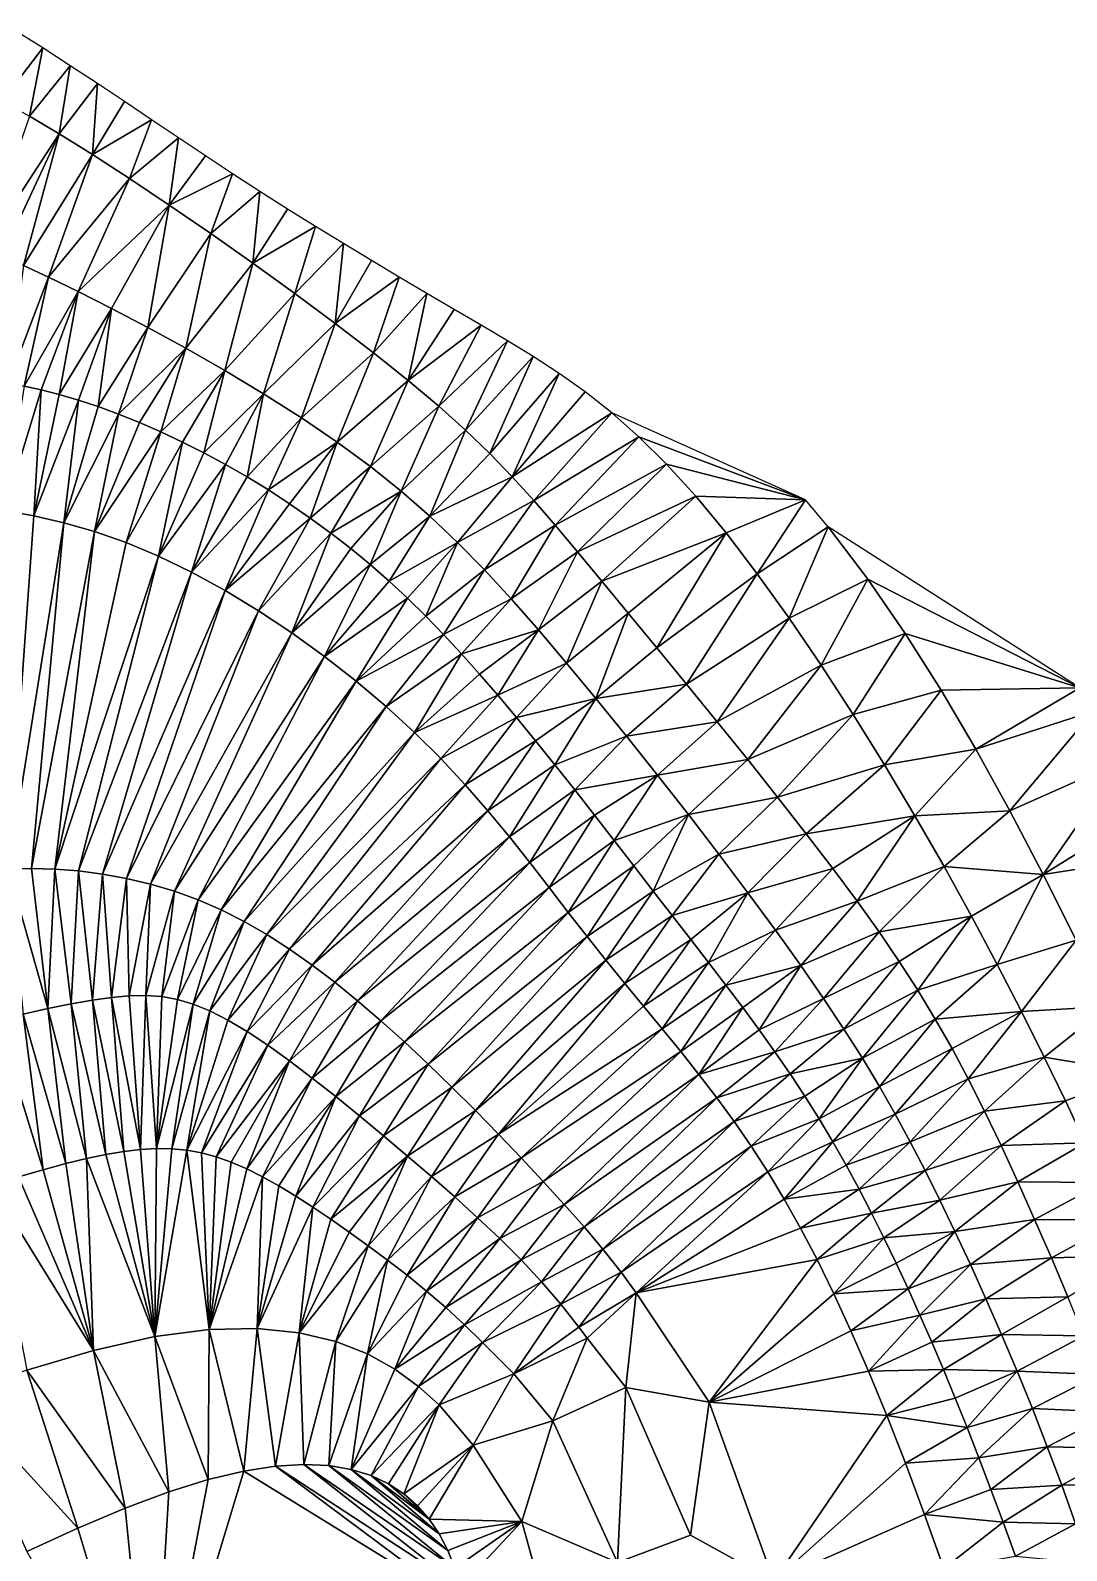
# Model space of a CAD drawing. Header units: metres. Extents: x 0 to 433, y 0 to 317.
# Drawn here: x 404.24 to 423.34, y 218.67 to 246.71 of the extents above; entities that cross this region are included whole.
import ezdxf

# ---------------------------------------------------------------- set-up
doc = ezdxf.new("R2010")
doc.units = ezdxf.units.M
doc.layers.add('TERRAIN_TIN', color=8, linetype='Continuous')

msp = doc.modelspace()

# ---------------------------------------------------------------- linework, layer by layer
at = {"layer": 'TERRAIN_TIN'}
for points in [[(403.719, 245.407, 41), (404.464, 246.392, 40), (403.948, 246.715, 40)], [(404.218, 245.134, 41), (404.464, 246.392, 40), (403.719, 245.407, 41)], [(404.464, 246.392, 40), (404.218, 245.134, 41), (404.973, 246.064, 40)], [(404.973, 246.064, 40), (404.218, 245.134, 41), (404.77, 244.808, 41)], [(405.475, 245.734, 40), (404.973, 246.064, 40), (404.77, 244.808, 41)], [(405.384, 244.425, 41), (405.475, 245.734, 40), (404.77, 244.808, 41)], [(405.384, 244.425, 41), (405.974, 245.402, 40), (405.475, 245.734, 40)], [(405.974, 245.402, 40), (405.384, 244.425, 41), (406.471, 245.068, 40)], [(404.218, 245.134, 41), (403.368, 242.66, 42), (404.77, 244.808, 41)], [(405.384, 244.425, 41), (406.065, 243.984, 41), (406.471, 245.068, 40)], [(406.065, 243.984, 41), (406.967, 244.735, 40), (406.471, 245.068, 40)], [(403.368, 242.66, 42), (403.711, 242.54, 42), (404.77, 244.808, 41)], [(403.711, 242.54, 42), (404.107, 242.376, 42), (404.77, 244.808, 41)], [(404.107, 242.376, 42), (405.384, 244.425, 41), (404.77, 244.808, 41)], [(406.967, 244.735, 40), (406.065, 243.984, 41), (406.797, 243.494, 41)], [(407.464, 244.403, 40), (406.967, 244.735, 40), (406.797, 243.494, 41)], [(404.107, 242.376, 42), (404.572, 242.163, 42), (405.384, 244.425, 41)], [(405.384, 244.425, 41), (404.572, 242.163, 42), (406.065, 243.984, 41)], [(407.964, 244.072, 40), (407.464, 244.403, 40), (406.797, 243.494, 41)], [(404.572, 242.163, 42), (405.118, 241.899, 42), (406.065, 243.984, 41)], [(406.065, 243.984, 41), (405.118, 241.899, 42), (406.797, 243.494, 41)], [(407.562, 242.969, 41), (407.964, 244.072, 40), (406.797, 243.494, 41)], [(407.964, 244.072, 40), (407.562, 242.969, 41), (408.469, 243.744, 40)], [(407.562, 242.969, 41), (408.34, 242.422, 41), (408.469, 243.744, 40)], [(408.34, 242.422, 41), (408.979, 243.42, 40), (408.469, 243.744, 40)], [(405.118, 241.899, 42), (405.734, 241.587, 42), (406.797, 243.494, 41)], [(405.734, 241.587, 42), (406.402, 241.236, 42), (406.797, 243.494, 41)], [(406.402, 241.236, 42), (407.562, 242.969, 41), (406.797, 243.494, 41)], [(409.493, 243.099, 40), (408.979, 243.42, 40), (408.34, 242.422, 41)], [(406.402, 241.236, 42), (407.103, 240.851, 42), (407.562, 242.969, 41)], [(407.562, 242.969, 41), (407.103, 240.851, 42), (408.34, 242.422, 41)], [(409.113, 241.864, 41), (409.493, 243.099, 40), (408.34, 242.422, 41)], [(409.113, 241.864, 41), (410.01, 242.783, 40), (409.493, 243.099, 40)], [(409.113, 241.864, 41), (409.86, 241.309, 41), (410.01, 242.783, 40)], [(410.01, 242.783, 40), (409.86, 241.309, 41), (410.526, 242.471, 40)], [(404.107, 242.376, 42), (403.824, 240.201, 43), (404.572, 242.163, 42)], [(407.103, 240.851, 42), (407.821, 240.44, 42), (408.34, 242.422, 41)], [(407.821, 240.44, 42), (409.113, 241.864, 41), (408.34, 242.422, 41)], [(409.86, 241.309, 41), (411.04, 242.164, 40), (410.526, 242.471, 40)], [(404.572, 242.163, 42), (403.824, 240.201, 43), (404.123, 240.151, 43)], [(405.118, 241.899, 42), (404.572, 242.163, 42), (404.123, 240.151, 43)], [(410.564, 240.77, 41), (411.04, 242.164, 40), (409.86, 241.309, 41)], [(411.549, 241.862, 40), (411.04, 242.164, 40), (410.564, 240.77, 41)], [(404.437, 240.084, 43), (405.118, 241.899, 42), (404.123, 240.151, 43)], [(404.437, 240.084, 43), (404.77, 239.999, 43), (405.118, 241.899, 42)], [(405.118, 241.899, 42), (404.77, 239.999, 43), (405.734, 241.587, 42)], [(409.113, 241.864, 41), (407.821, 240.44, 42), (408.538, 240.01, 42)], [(409.113, 241.864, 41), (408.538, 240.01, 42), (409.86, 241.309, 41)], [(411.204, 240.258, 41), (411.549, 241.862, 40), (410.564, 240.77, 41)], [(411.204, 240.258, 41), (412.053, 241.566, 40), (411.549, 241.862, 40)], [(404.77, 239.999, 43), (405.121, 239.895, 43), (405.734, 241.587, 42)], [(405.121, 239.895, 43), (405.485, 239.774, 43), (405.734, 241.587, 42)], [(405.485, 239.774, 43), (406.402, 241.236, 42), (405.734, 241.587, 42)], [(412.053, 241.566, 40), (411.204, 240.258, 41), (412.547, 241.276, 40)], [(405.485, 239.774, 43), (405.862, 239.635, 43), (406.402, 241.236, 42)], [(406.402, 241.236, 42), (405.862, 239.635, 43), (407.103, 240.851, 42)], [(409.86, 241.309, 41), (408.538, 240.01, 42), (409.235, 239.567, 42)], [(410.564, 240.77, 41), (409.86, 241.309, 41), (409.235, 239.567, 42)], [(411.204, 240.258, 41), (411.767, 239.784, 41), (412.547, 241.276, 40)], [(411.767, 239.784, 41), (413.032, 240.99, 40), (412.547, 241.276, 40)], [(411.767, 239.784, 41), (412.263, 239.338, 41), (413.032, 240.99, 40)], [(413.032, 240.99, 40), (412.263, 239.338, 41), (413.511, 240.697, 40)], [(405.862, 239.635, 43), (406.248, 239.48, 43), (407.103, 240.851, 42)], [(406.248, 239.48, 43), (406.641, 239.309, 43), (407.103, 240.851, 42)], [(406.641, 239.309, 43), (407.821, 240.44, 42), (407.103, 240.851, 42)], [(409.896, 239.119, 42), (410.564, 240.77, 41), (409.235, 239.567, 42)], [(409.896, 239.119, 42), (411.204, 240.258, 41), (410.564, 240.77, 41)], [(412.263, 239.338, 41), (412.71, 238.907, 41), (413.511, 240.697, 40)], [(413.511, 240.697, 40), (412.71, 238.907, 41), (413.989, 240.386, 40)], [(407.039, 239.122, 43), (407.821, 240.44, 42), (406.641, 239.309, 43)], [(407.821, 240.44, 42), (407.039, 239.122, 43), (407.438, 238.921, 43)], [(407.821, 240.44, 42), (407.438, 238.921, 43), (408.538, 240.01, 42)], [(412.71, 238.907, 41), (413.123, 238.481, 41), (413.989, 240.386, 40)], [(413.123, 238.481, 41), (414.469, 240.045, 40), (413.989, 240.386, 40)], [(403.762, 237.861, 44), (404.437, 240.084, 43), (404.123, 240.151, 43)], [(404.301, 237.762, 44), (404.437, 240.084, 43), (403.762, 237.861, 44)], [(404.437, 240.084, 43), (404.301, 237.762, 44), (404.77, 239.999, 43)], [(410.506, 238.67, 42), (411.204, 240.258, 41), (409.896, 239.119, 42)], [(411.204, 240.258, 41), (410.506, 238.67, 42), (411.767, 239.784, 41)], [(414.469, 240.045, 40), (413.123, 238.481, 41), (414.956, 239.66, 40)], [(404.77, 239.999, 43), (404.301, 237.762, 44), (405.121, 239.895, 43)], [(404.301, 237.762, 44), (404.853, 237.633, 44), (405.121, 239.895, 43)], [(404.853, 237.633, 44), (405.485, 239.774, 43), (405.121, 239.895, 43)], [(405.485, 239.774, 43), (404.853, 237.633, 44), (405.862, 239.635, 43)], [(407.438, 238.921, 43), (407.837, 238.706, 43), (408.538, 240.01, 42)], [(407.837, 238.706, 43), (408.233, 238.478, 43), (408.538, 240.01, 42)], [(408.538, 240.01, 42), (408.233, 238.478, 43), (409.235, 239.567, 42)], [(410.506, 238.67, 42), (411.073, 238.216, 42), (411.767, 239.784, 41)], [(411.767, 239.784, 41), (411.073, 238.216, 42), (412.263, 239.338, 41)], [(405.862, 239.635, 43), (404.853, 237.633, 44), (405.42, 237.47, 44)], [(406.248, 239.48, 43), (405.862, 239.635, 43), (405.42, 237.47, 44)], [(408.233, 238.478, 43), (408.627, 238.237, 43), (409.235, 239.567, 42)], [(408.627, 238.237, 43), (409.896, 239.119, 42), (409.235, 239.567, 42)], [(413.123, 238.481, 41), (413.52, 238.045, 41), (414.956, 239.66, 40)], [(413.52, 238.045, 41), (415.455, 239.22, 40), (414.956, 239.66, 40)], [(414.956, 239.66, 40), (415.455, 239.22, 40), (418.533, 238.058, 39)], [(406.641, 239.309, 43), (406.248, 239.48, 43), (405.42, 237.47, 44)], [(406.641, 239.309, 43), (405.42, 237.47, 44), (406.001, 237.267, 44)], [(407.039, 239.122, 43), (406.641, 239.309, 43), (406.001, 237.267, 44)], [(411.073, 238.216, 42), (411.605, 237.751, 42), (412.263, 239.338, 41)], [(411.605, 237.751, 42), (412.71, 238.907, 41), (412.263, 239.338, 41)], [(415.455, 239.22, 40), (413.52, 238.045, 41), (413.916, 237.587, 41)], [(415.97, 238.712, 40), (415.455, 239.22, 40), (413.916, 237.587, 41)], [(415.455, 239.22, 40), (415.97, 238.712, 40), (418.533, 238.058, 39)], [(406.597, 237.019, 44), (407.039, 239.122, 43), (406.001, 237.267, 44)], [(407.039, 239.122, 43), (406.597, 237.019, 44), (407.438, 238.921, 43)], [(409.896, 239.119, 42), (408.627, 238.237, 43), (409.016, 237.983, 43)], [(409.399, 237.718, 43), (409.896, 239.119, 42), (409.016, 237.983, 43)], [(410.506, 238.67, 42), (409.896, 239.119, 42), (409.399, 237.718, 43)], [(406.597, 237.019, 44), (407.837, 238.706, 43), (407.438, 238.921, 43)], [(407.837, 238.706, 43), (406.597, 237.019, 44), (407.207, 236.724, 44)], [(408.233, 238.478, 43), (407.837, 238.706, 43), (407.207, 236.724, 44)], [(410.506, 238.67, 42), (409.399, 237.718, 43), (409.776, 237.442, 43)], [(411.073, 238.216, 42), (410.506, 238.67, 42), (409.776, 237.442, 43)], [(411.605, 237.751, 42), (413.123, 238.481, 41), (412.71, 238.907, 41)], [(414.328, 237.096, 41), (415.97, 238.712, 40), (413.916, 237.587, 41)], [(415.97, 238.712, 40), (414.328, 237.096, 41), (416.506, 238.124, 40)], [(415.97, 238.712, 40), (416.506, 238.124, 40), (418.533, 238.058, 39)], [(408.627, 238.237, 43), (408.233, 238.478, 43), (407.207, 236.724, 44)], [(413.123, 238.481, 41), (411.605, 237.751, 42), (412.114, 237.269, 42)], [(413.52, 238.045, 41), (413.123, 238.481, 41), (412.114, 237.269, 42)], [(407.826, 236.385, 44), (408.627, 238.237, 43), (407.207, 236.724, 44)], [(408.627, 238.237, 43), (407.826, 236.385, 44), (409.016, 237.983, 43)], [(411.073, 238.216, 42), (409.776, 237.442, 43), (410.144, 237.156, 43)], [(410.502, 236.86, 43), (411.073, 238.216, 42), (410.144, 237.156, 43)], [(410.502, 236.86, 43), (411.605, 237.751, 42), (411.073, 238.216, 42)], [(416.506, 238.124, 40), (414.328, 237.096, 41), (414.773, 236.558, 41)], [(417.065, 237.447, 40), (416.506, 238.124, 40), (414.773, 236.558, 41)], [(416.506, 238.124, 40), (417.065, 237.447, 40), (418.533, 238.058, 39)], [(404.301, 237.762, 44), (403.762, 237.861, 44), (403.833, 231.245, 46)], [(407.826, 236.385, 44), (409.399, 237.718, 43), (409.016, 237.983, 43)], [(412.61, 236.764, 42), (413.52, 238.045, 41), (412.114, 237.269, 42)], [(413.52, 238.045, 41), (412.61, 236.764, 42), (413.916, 237.587, 41)], [(417.065, 237.447, 40), (417.641, 236.692, 40), (418.533, 238.058, 39)], [(418.533, 238.058, 39), (417.641, 236.692, 40), (418.95, 237.558, 39)], [(404.853, 237.633, 44), (404.301, 237.762, 44), (403.833, 231.245, 46)], [(404.256, 231.254, 46), (404.853, 237.633, 44), (403.833, 231.245, 46)], [(404.853, 237.633, 44), (404.256, 231.254, 46), (405.42, 237.47, 44)], [(409.399, 237.718, 43), (407.826, 236.385, 44), (408.445, 236.008, 44)], [(409.776, 237.442, 43), (409.399, 237.718, 43), (408.445, 236.008, 44)], [(410.851, 236.555, 43), (411.605, 237.751, 42), (410.502, 236.86, 43)], [(411.605, 237.751, 42), (410.851, 236.555, 43), (412.114, 237.269, 42)], [(412.61, 236.764, 42), (413.103, 236.229, 42), (413.916, 237.587, 41)], [(413.103, 236.229, 42), (414.328, 237.096, 41), (413.916, 237.587, 41)], [(417.641, 236.692, 40), (418.229, 235.873, 40), (418.95, 237.558, 39)], [(418.95, 237.558, 39), (418.229, 235.873, 40), (419.677, 236.595, 39)], [(423.59, 234.589, 38), (418.95, 237.558, 39), (419.677, 236.595, 39)], [(404.256, 231.254, 46), (404.687, 231.243, 46), (405.42, 237.47, 44)], [(405.42, 237.47, 44), (404.687, 231.243, 46), (406.001, 237.267, 44)], [(404.687, 231.243, 46), (406.597, 237.019, 44), (406.001, 237.267, 44)], [(409.06, 235.599, 44), (409.776, 237.442, 43), (408.445, 236.008, 44)], [(409.776, 237.442, 43), (409.06, 235.599, 44), (410.144, 237.156, 43)], [(410.851, 236.555, 43), (411.191, 236.239, 43), (412.114, 237.269, 42)], [(411.191, 236.239, 43), (411.526, 235.911, 43), (412.114, 237.269, 42)], [(411.526, 235.911, 43), (412.61, 236.764, 42), (412.114, 237.269, 42)], [(415.262, 235.965, 41), (417.065, 237.447, 40), (414.773, 236.558, 41)], [(417.065, 237.447, 40), (415.262, 235.965, 41), (415.788, 235.326, 41)], [(417.641, 236.692, 40), (417.065, 237.447, 40), (415.788, 235.326, 41)], [(406.597, 237.019, 44), (404.687, 231.243, 46), (405.125, 231.209, 46)], [(406.597, 237.019, 44), (405.125, 231.209, 46), (407.207, 236.724, 44)], [(409.06, 235.599, 44), (410.502, 236.86, 43), (410.144, 237.156, 43)], [(414.328, 237.096, 41), (413.103, 236.229, 42), (413.604, 235.658, 42)], [(414.328, 237.096, 41), (413.604, 235.658, 42), (414.773, 236.558, 41)], [(405.125, 231.209, 46), (405.566, 231.153, 46), (407.207, 236.724, 44)], [(405.566, 231.153, 46), (407.826, 236.385, 44), (407.207, 236.724, 44)], [(410.502, 236.86, 43), (409.06, 235.599, 44), (409.661, 235.164, 44)], [(410.851, 236.555, 43), (410.502, 236.86, 43), (409.661, 235.164, 44)], [(412.61, 236.764, 42), (411.526, 235.911, 43), (411.857, 235.57, 43)], [(413.103, 236.229, 42), (412.61, 236.764, 42), (411.857, 235.57, 43)], [(416.338, 234.654, 41), (417.641, 236.692, 40), (415.788, 235.326, 41)], [(417.641, 236.692, 40), (416.338, 234.654, 41), (418.229, 235.873, 40)], [(411.191, 236.239, 43), (410.851, 236.555, 43), (409.661, 235.164, 44)], [(413.604, 235.658, 42), (414.123, 235.045, 42), (414.773, 236.558, 41)], [(414.123, 235.045, 42), (415.262, 235.965, 41), (414.773, 236.558, 41)], [(418.229, 235.873, 40), (418.821, 235.003, 40), (419.677, 236.595, 39)], [(418.821, 235.003, 40), (420.369, 235.591, 39), (419.677, 236.595, 39)], [(420.369, 235.591, 39), (423.59, 234.589, 38), (419.677, 236.595, 39)], [(405.566, 231.153, 46), (406.01, 231.072, 46), (407.826, 236.385, 44)], [(407.826, 236.385, 44), (406.01, 231.072, 46), (408.445, 236.008, 44)], [(410.243, 234.71, 44), (411.191, 236.239, 43), (409.661, 235.164, 44)], [(410.243, 234.71, 44), (411.526, 235.911, 43), (411.191, 236.239, 43)], [(412.187, 235.214, 43), (413.103, 236.229, 42), (411.857, 235.57, 43)], [(413.103, 236.229, 42), (412.187, 235.214, 43), (413.604, 235.658, 42)], [(406.01, 231.072, 46), (406.453, 230.967, 46), (408.445, 236.008, 44)], [(406.453, 230.967, 46), (409.06, 235.599, 44), (408.445, 236.008, 44)], [(411.526, 235.911, 43), (410.243, 234.71, 44), (411.857, 235.57, 43)], [(414.666, 234.388, 42), (415.262, 235.965, 41), (414.123, 235.045, 42)], [(415.262, 235.965, 41), (414.666, 234.388, 42), (415.788, 235.326, 41)], [(416.338, 234.654, 41), (416.901, 233.963, 41), (418.229, 235.873, 40)], [(416.901, 233.963, 41), (418.821, 235.003, 40), (418.229, 235.873, 40)], [(406.453, 230.967, 46), (406.893, 230.836, 46), (409.06, 235.599, 44)], [(409.06, 235.599, 44), (406.893, 230.836, 46), (409.661, 235.164, 44)], [(410.243, 234.71, 44), (410.799, 234.24, 44), (411.857, 235.57, 43)], [(410.799, 234.24, 44), (412.187, 235.214, 43), (411.857, 235.57, 43)], [(412.187, 235.214, 43), (412.52, 234.841, 43), (413.604, 235.658, 42)], [(412.52, 234.841, 43), (412.856, 234.45, 43), (413.604, 235.658, 42)], [(412.856, 234.45, 43), (414.123, 235.045, 42), (413.604, 235.658, 42)], [(420.369, 235.591, 39), (418.821, 235.003, 40), (419.409, 234.096, 40)], [(420.369, 235.591, 39), (419.409, 234.096, 40), (421.032, 234.545, 39)], [(420.369, 235.591, 39), (421.032, 234.545, 39), (423.59, 234.589, 38)], [(414.666, 234.388, 42), (416.338, 234.654, 41), (415.788, 235.326, 41)], [(406.893, 230.836, 46), (407.328, 230.677, 46), (409.661, 235.164, 44)], [(407.328, 230.677, 46), (410.243, 234.71, 44), (409.661, 235.164, 44)], [(411.321, 233.763, 44), (412.187, 235.214, 43), (410.799, 234.24, 44)], [(412.187, 235.214, 43), (411.321, 233.763, 44), (412.52, 234.841, 43)], [(412.856, 234.45, 43), (413.2, 234.04, 43), (414.123, 235.045, 42)], [(413.2, 234.04, 43), (414.666, 234.388, 42), (414.123, 235.045, 42)], [(418.821, 235.003, 40), (416.901, 233.963, 41), (417.465, 233.264, 41)], [(419.409, 234.096, 40), (418.821, 235.003, 40), (417.465, 233.264, 41)], [(412.52, 234.841, 43), (411.321, 233.763, 44), (412.856, 234.45, 43)], [(410.243, 234.71, 44), (407.328, 230.677, 46), (407.756, 230.49, 46)], [(410.799, 234.24, 44), (410.243, 234.71, 44), (407.756, 230.49, 46)], [(412.856, 234.45, 43), (411.321, 233.763, 44), (411.806, 233.281, 44)], [(413.2, 234.04, 43), (412.856, 234.45, 43), (411.806, 233.281, 44)], [(414.666, 234.388, 42), (415.229, 233.694, 42), (416.338, 234.654, 41)], [(416.338, 234.654, 41), (415.229, 233.694, 42), (416.901, 233.963, 41)], [(421.032, 234.545, 39), (419.409, 234.096, 40), (419.988, 233.166, 40)], [(421.032, 234.545, 39), (419.988, 233.166, 40), (421.673, 233.455, 39)], [(421.032, 234.545, 39), (421.673, 233.455, 39), (423.59, 234.589, 38)], [(421.673, 233.455, 39), (423.844, 234.155, 38), (423.59, 234.589, 38)], [(408.178, 230.276, 46), (410.799, 234.24, 44), (407.756, 230.49, 46)], [(408.178, 230.276, 46), (411.321, 233.763, 44), (410.799, 234.24, 44)], [(413.2, 234.04, 43), (413.552, 233.61, 43), (414.666, 234.388, 42)], [(413.552, 233.61, 43), (413.91, 233.164, 43), (414.666, 234.388, 42)], [(414.666, 234.388, 42), (413.91, 233.164, 43), (415.229, 233.694, 42)], [(422.299, 232.32, 39), (423.844, 234.155, 38), (421.673, 233.455, 39)], [(423.844, 234.155, 38), (422.299, 232.32, 39), (424.368, 233.243, 38)], [(412.255, 232.8, 44), (413.2, 234.04, 43), (411.806, 233.281, 44)], [(413.552, 233.61, 43), (413.2, 234.04, 43), (412.255, 232.8, 44)], [(416.901, 233.963, 41), (415.229, 233.694, 42), (415.8, 232.977, 42)], [(417.465, 233.264, 41), (416.901, 233.963, 41), (415.8, 232.977, 42)], [(418.016, 232.571, 41), (419.409, 234.096, 40), (417.465, 233.264, 41)], [(419.409, 234.096, 40), (418.016, 232.571, 41), (419.988, 233.166, 40)], [(408.178, 230.276, 46), (408.597, 230.035, 46), (411.321, 233.763, 44)], [(411.321, 233.763, 44), (408.597, 230.035, 46), (411.806, 233.281, 44)], [(413.552, 233.61, 43), (412.255, 232.8, 44), (412.674, 232.319, 44)], [(413.91, 233.164, 43), (413.552, 233.61, 43), (412.674, 232.319, 44)], [(413.91, 233.164, 43), (414.274, 232.706, 43), (415.229, 233.694, 42)], [(415.229, 233.694, 42), (414.274, 232.706, 43), (415.8, 232.977, 42)], [(419.988, 233.166, 40), (420.548, 232.228, 40), (421.673, 233.455, 39)], [(420.548, 232.228, 40), (422.299, 232.32, 39), (421.673, 233.455, 39)], [(408.597, 230.035, 46), (409.014, 229.768, 46), (411.806, 233.281, 44)], [(409.014, 229.768, 46), (412.255, 232.8, 44), (411.806, 233.281, 44)], [(413.069, 231.841, 44), (413.91, 233.164, 43), (412.674, 232.319, 44)], [(414.274, 232.706, 43), (413.91, 233.164, 43), (413.069, 231.841, 44)], [(416.37, 232.248, 42), (417.465, 233.264, 41), (415.8, 232.977, 42)], [(418.016, 232.571, 41), (417.465, 233.264, 41), (416.37, 232.248, 42)], [(419.988, 233.166, 40), (418.016, 232.571, 41), (418.544, 231.897, 41)], [(420.548, 232.228, 40), (419.988, 233.166, 40), (418.544, 231.897, 41)], [(424.368, 233.243, 38), (422.299, 232.32, 39), (422.916, 231.141, 39)], [(424.864, 232.358, 38), (424.368, 233.243, 38), (422.916, 231.141, 39)], [(409.014, 229.768, 46), (409.431, 229.474, 46), (412.255, 232.8, 44)], [(412.255, 232.8, 44), (409.431, 229.474, 46), (412.674, 232.319, 44)], [(415.8, 232.977, 42), (414.274, 232.706, 43), (414.639, 232.239, 43)], [(415.8, 232.977, 42), (414.639, 232.239, 43), (415.004, 231.77, 43)], [(416.37, 232.248, 42), (415.8, 232.977, 42), (415.004, 231.77, 43)], [(414.274, 232.706, 43), (413.069, 231.841, 44), (413.444, 231.368, 44)], [(414.274, 232.706, 43), (413.444, 231.368, 44), (414.639, 232.239, 43)], [(416.929, 231.521, 42), (418.016, 232.571, 41), (416.37, 232.248, 42)], [(418.016, 232.571, 41), (416.929, 231.521, 42), (418.544, 231.897, 41)], [(409.431, 229.474, 46), (409.849, 229.156, 46), (412.674, 232.319, 44)], [(409.849, 229.156, 46), (413.069, 231.841, 44), (412.674, 232.319, 44)], [(413.444, 231.368, 44), (413.804, 230.902, 44), (414.639, 232.239, 43)], [(414.639, 232.239, 43), (413.804, 230.902, 44), (415.004, 231.77, 43)], [(415.366, 231.302, 43), (416.37, 232.248, 42), (415.004, 231.77, 43)], [(415.366, 231.302, 43), (415.723, 230.839, 43), (416.37, 232.248, 42)], [(415.723, 230.839, 43), (416.929, 231.521, 42), (416.37, 232.248, 42)], [(419.036, 231.254, 41), (420.548, 232.228, 40), (418.544, 231.897, 41)], [(419.483, 230.653, 41), (420.548, 232.228, 40), (419.036, 231.254, 41)], [(419.483, 230.653, 41), (421.085, 231.294, 40), (420.548, 232.228, 40)], [(420.548, 232.228, 40), (421.085, 231.294, 40), (422.299, 232.32, 39)], [(422.299, 232.32, 39), (421.085, 231.294, 40), (422.916, 231.141, 39)], [(425.321, 231.522, 38), (424.864, 232.358, 38), (422.916, 231.141, 39)], [(409.849, 229.156, 46), (410.271, 228.813, 46), (413.069, 231.841, 44)], [(413.069, 231.841, 44), (410.271, 228.813, 46), (413.444, 231.368, 44)], [(413.804, 230.902, 44), (414.156, 230.445, 44), (415.004, 231.77, 43)], [(414.156, 230.445, 44), (415.366, 231.302, 43), (415.004, 231.77, 43)], [(418.544, 231.897, 41), (416.929, 231.521, 42), (417.467, 230.806, 42)], [(419.036, 231.254, 41), (418.544, 231.897, 41), (417.467, 230.806, 42)], [(410.271, 228.813, 46), (410.699, 228.446, 46), (413.444, 231.368, 44)], [(410.699, 228.446, 46), (413.804, 230.902, 44), (413.444, 231.368, 44)], [(416.929, 231.521, 42), (415.723, 230.839, 43), (416.073, 230.386, 43)], [(416.929, 231.521, 42), (416.073, 230.386, 43), (417.467, 230.806, 42)], [(423.52, 229.932, 39), (425.321, 231.522, 38), (422.916, 231.141, 39)], [(404.256, 231.254, 46), (403.833, 231.245, 46), (404.561, 228.671, 47)], [(403.833, 231.245, 46), (404.104, 228.568, 47), (404.561, 228.671, 47)], [(404.687, 231.243, 46), (404.256, 231.254, 46), (404.561, 228.671, 47)], [(404.987, 228.756, 47), (404.687, 231.243, 46), (404.561, 228.671, 47)], [(404.687, 231.243, 46), (404.987, 228.756, 47), (405.125, 231.209, 46)], [(404.987, 228.756, 47), (405.379, 228.824, 47), (405.125, 231.209, 46)], [(405.379, 228.824, 47), (405.566, 231.153, 46), (405.125, 231.209, 46)], [(405.566, 231.153, 46), (405.379, 228.824, 47), (405.734, 228.875, 47)], [(405.566, 231.153, 46), (405.734, 228.875, 47), (406.01, 231.072, 46)], [(405.734, 228.875, 47), (406.06, 228.906, 47), (406.01, 231.072, 46)], [(406.06, 228.906, 47), (406.453, 230.967, 46), (406.01, 231.072, 46)], [(415.366, 231.302, 43), (414.156, 230.445, 44), (414.503, 229.998, 44)], [(415.723, 230.839, 43), (415.366, 231.302, 43), (414.503, 229.998, 44)], [(417.975, 230.116, 42), (419.036, 231.254, 41), (417.467, 230.806, 42)], [(417.975, 230.116, 42), (419.483, 230.653, 41), (419.036, 231.254, 41)], [(421.085, 231.294, 40), (419.483, 230.653, 41), (419.888, 230.085, 41)], [(421.591, 230.378, 40), (421.085, 231.294, 40), (419.888, 230.085, 41)], [(421.085, 231.294, 40), (421.591, 230.378, 40), (422.916, 231.141, 39)], [(421.591, 230.378, 40), (422.067, 229.484, 40), (422.916, 231.141, 39)], [(422.067, 229.484, 40), (423.52, 229.932, 39), (422.916, 231.141, 39)], [(406.453, 230.967, 46), (406.06, 228.906, 47), (406.366, 228.913, 47)], [(406.453, 230.967, 46), (406.366, 228.913, 47), (406.893, 230.836, 46)], [(406.366, 228.913, 47), (406.659, 228.893, 47), (406.893, 230.836, 46)], [(406.659, 228.893, 47), (407.328, 230.677, 46), (406.893, 230.836, 46)], [(410.699, 228.446, 46), (411.133, 228.056, 46), (413.804, 230.902, 44)], [(413.804, 230.902, 44), (411.133, 228.056, 46), (414.156, 230.445, 44)], [(414.851, 229.562, 44), (415.723, 230.839, 43), (414.503, 229.998, 44)], [(415.723, 230.839, 43), (414.851, 229.562, 44), (416.073, 230.386, 43)], [(416.073, 230.386, 43), (416.413, 229.947, 43), (417.467, 230.806, 42)], [(416.413, 229.947, 43), (416.743, 229.519, 43), (417.467, 230.806, 42)], [(416.743, 229.519, 43), (417.975, 230.116, 42), (417.467, 230.806, 42)], [(407.328, 230.677, 46), (406.659, 228.893, 47), (406.948, 228.841, 47)], [(407.328, 230.677, 46), (406.948, 228.841, 47), (407.756, 230.49, 46)], [(418.442, 229.464, 42), (419.483, 230.653, 41), (417.975, 230.116, 42)], [(419.483, 230.653, 41), (418.442, 229.464, 42), (419.888, 230.085, 41)], [(406.948, 228.841, 47), (407.241, 228.754, 47), (407.756, 230.49, 46)], [(407.241, 228.754, 47), (408.178, 230.276, 46), (407.756, 230.49, 46)], [(408.178, 230.276, 46), (407.241, 228.754, 47), (407.548, 228.628, 47)], [(408.597, 230.035, 46), (408.178, 230.276, 46), (407.548, 228.628, 47)], [(411.133, 228.056, 46), (411.571, 227.647, 46), (414.156, 230.445, 44)], [(414.156, 230.445, 44), (411.571, 227.647, 46), (414.503, 229.998, 44)], [(416.073, 230.386, 43), (414.851, 229.562, 44), (415.199, 229.136, 44)], [(416.413, 229.947, 43), (416.073, 230.386, 43), (415.199, 229.136, 44)], [(420.259, 229.541, 41), (421.591, 230.378, 40), (419.888, 230.085, 41)], [(421.591, 230.378, 40), (420.259, 229.541, 41), (420.602, 229.008, 41)], [(422.067, 229.484, 40), (421.591, 230.378, 40), (420.602, 229.008, 41)], [(407.876, 228.46, 47), (408.597, 230.035, 46), (407.548, 228.628, 47)], [(408.597, 230.035, 46), (407.876, 228.46, 47), (409.014, 229.768, 46)], [(411.571, 227.647, 46), (412.009, 227.224, 46), (414.503, 229.998, 44)], [(412.009, 227.224, 46), (414.851, 229.562, 44), (414.503, 229.998, 44)], [(416.743, 229.519, 43), (417.064, 229.1, 43), (417.975, 230.116, 42)], [(417.064, 229.1, 43), (418.442, 229.464, 42), (417.975, 230.116, 42)], [(418.442, 229.464, 42), (418.862, 228.858, 42), (419.888, 230.085, 41)], [(418.862, 228.858, 42), (420.259, 229.541, 41), (419.888, 230.085, 41)], [(407.876, 228.46, 47), (408.232, 228.247, 47), (409.014, 229.768, 46)], [(408.232, 228.247, 47), (409.431, 229.474, 46), (409.014, 229.768, 46)], [(415.545, 228.715, 44), (416.413, 229.947, 43), (415.199, 229.136, 44)], [(416.413, 229.947, 43), (415.545, 228.715, 44), (416.743, 229.519, 43)], [(422.067, 229.484, 40), (422.513, 228.615, 40), (423.52, 229.932, 39)], [(423.52, 229.932, 39), (422.513, 228.615, 40), (424.108, 228.709, 39)], [(409.431, 229.474, 46), (408.232, 228.247, 47), (408.613, 227.994, 47)], [(409.431, 229.474, 46), (408.613, 227.994, 47), (409.849, 229.156, 46)], [(412.009, 227.224, 46), (412.444, 226.792, 46), (414.851, 229.562, 44)], [(414.851, 229.562, 44), (412.444, 226.792, 46), (415.199, 229.136, 44)], [(415.545, 228.715, 44), (415.889, 228.297, 44), (416.743, 229.519, 43)], [(415.889, 228.297, 44), (417.064, 229.1, 43), (416.743, 229.519, 43)], [(417.064, 229.1, 43), (417.374, 228.688, 43), (418.442, 229.464, 42)], [(418.442, 229.464, 42), (417.374, 228.688, 43), (417.675, 228.28, 43)], [(418.862, 228.858, 42), (418.442, 229.464, 42), (417.675, 228.28, 43)], [(418.862, 228.858, 42), (419.239, 228.291, 42), (420.259, 229.541, 41)], [(420.259, 229.541, 41), (419.239, 228.291, 42), (420.602, 229.008, 41)], [(420.924, 228.476, 41), (422.067, 229.484, 40), (420.602, 229.008, 41)], [(420.924, 228.476, 41), (422.513, 228.615, 40), (422.067, 229.484, 40)], [(409.849, 229.156, 46), (408.613, 227.994, 47), (409.016, 227.706, 47)], [(410.271, 228.813, 46), (409.849, 229.156, 46), (409.016, 227.706, 47)], [(412.444, 226.792, 46), (412.872, 226.354, 46), (415.199, 229.136, 44)], [(412.872, 226.354, 46), (415.545, 228.715, 44), (415.199, 229.136, 44)], [(405.734, 228.875, 47), (405.379, 228.824, 47), (405.959, 226.034, 48)], [(406.06, 228.906, 47), (405.734, 228.875, 47), (406.269, 226.071, 48)], [(406.269, 226.071, 48), (405.734, 228.875, 47), (405.959, 226.034, 48)], [(406.366, 228.913, 47), (406.06, 228.906, 47), (406.269, 226.071, 48)], [(406.563, 226.088, 48), (406.366, 228.913, 47), (406.269, 226.071, 48)], [(406.659, 228.893, 47), (406.366, 228.913, 47), (406.563, 226.088, 48)], [(406.659, 228.893, 47), (406.563, 226.088, 48), (406.948, 228.841, 47)], [(406.563, 226.088, 48), (407.241, 228.754, 47), (406.948, 228.841, 47)], [(416.229, 227.879, 44), (417.064, 229.1, 43), (415.889, 228.297, 44)], [(417.374, 228.688, 43), (417.064, 229.1, 43), (416.229, 227.879, 44)], [(418.862, 228.858, 42), (417.675, 228.28, 43), (417.966, 227.873, 43)], [(419.239, 228.291, 42), (418.862, 228.858, 42), (417.966, 227.873, 43)], [(419.239, 228.291, 42), (419.58, 227.754, 42), (420.602, 229.008, 41)], [(419.58, 227.754, 42), (420.924, 228.476, 41), (420.602, 229.008, 41)], [(404.104, 228.568, 47), (403.618, 228.447, 47), (404.47, 225.699, 48)], [(404.104, 228.568, 47), (404.888, 225.811, 48), (404.561, 228.671, 47)], [(404.888, 225.811, 48), (404.104, 228.568, 47), (404.47, 225.699, 48)], [(405.273, 225.903, 48), (404.987, 228.756, 47), (404.561, 228.671, 47)], [(404.888, 225.811, 48), (405.273, 225.903, 48), (404.561, 228.671, 47)], [(405.379, 228.824, 47), (404.987, 228.756, 47), (405.629, 225.978, 48)], [(405.629, 225.978, 48), (404.987, 228.756, 47), (405.273, 225.903, 48)], [(405.379, 228.824, 47), (405.629, 225.978, 48), (405.959, 226.034, 48)], [(407.241, 228.754, 47), (406.563, 226.088, 48), (406.845, 226.084, 48)], [(407.548, 228.628, 47), (407.241, 228.754, 47), (406.845, 226.084, 48)], [(407.119, 226.058, 48), (407.548, 228.628, 47), (406.845, 226.084, 48)], [(407.876, 228.46, 47), (407.548, 228.628, 47), (407.119, 226.058, 48)], [(409.435, 227.389, 47), (410.271, 228.813, 46), (409.016, 227.706, 47)], [(410.271, 228.813, 46), (409.435, 227.389, 47), (410.699, 228.446, 46)], [(415.545, 228.715, 44), (412.872, 226.354, 46), (415.889, 228.297, 44)], [(416.564, 227.456, 44), (417.374, 228.688, 43), (416.229, 227.879, 44)], [(417.374, 228.688, 43), (416.564, 227.456, 44), (417.675, 228.28, 43)], [(422.513, 228.615, 40), (420.924, 228.476, 41), (421.232, 227.935, 41)], [(421.532, 227.372, 41), (422.513, 228.615, 40), (421.232, 227.935, 41)], [(422.513, 228.615, 40), (421.532, 227.372, 41), (422.931, 227.775, 40)], [(422.513, 228.615, 40), (422.931, 227.775, 40), (424.108, 228.709, 39)], [(422.931, 227.775, 40), (424.675, 227.487, 39), (424.108, 228.709, 39)], [(403.618, 228.447, 47), (404.015, 225.564, 48), (404.47, 225.699, 48)], [(408.232, 228.247, 47), (407.876, 228.46, 47), (407.119, 226.058, 48)], [(409.435, 227.389, 47), (409.867, 227.049, 47), (410.699, 228.446, 46)], [(410.699, 228.446, 46), (409.867, 227.049, 47), (411.133, 228.056, 46)], [(412.872, 226.354, 46), (413.29, 225.916, 46), (415.889, 228.297, 44)], [(413.29, 225.916, 46), (416.229, 227.879, 44), (415.889, 228.297, 44)], [(417.675, 228.28, 43), (416.564, 227.456, 44), (417.966, 227.873, 43)], [(418.247, 227.465, 43), (419.239, 228.291, 42), (417.966, 227.873, 43)], [(419.58, 227.754, 42), (419.239, 228.291, 42), (418.247, 227.465, 43)], [(419.58, 227.754, 42), (419.893, 227.234, 42), (420.924, 228.476, 41)], [(420.924, 228.476, 41), (419.893, 227.234, 42), (421.232, 227.935, 41)], [(408.232, 228.247, 47), (407.119, 226.058, 48), (407.39, 226.008, 48)], [(408.613, 227.994, 47), (408.232, 228.247, 47), (407.39, 226.008, 48)], [(407.663, 225.934, 48), (408.613, 227.994, 47), (407.39, 226.008, 48)], [(408.613, 227.994, 47), (407.663, 225.934, 48), (409.016, 227.706, 47)], [(411.133, 228.056, 46), (409.867, 227.049, 47), (410.307, 226.692, 47)], [(411.571, 227.647, 46), (411.133, 228.056, 46), (410.307, 226.692, 47)], [(409.016, 227.706, 47), (407.663, 225.934, 48), (407.942, 225.835, 48)], [(408.227, 225.712, 48), (409.016, 227.706, 47), (407.942, 225.835, 48)], [(408.227, 225.712, 48), (409.435, 227.389, 47), (409.016, 227.706, 47)], [(413.29, 225.916, 46), (413.694, 225.483, 46), (416.229, 227.879, 44)], [(413.694, 225.483, 46), (416.564, 227.456, 44), (416.229, 227.879, 44)], [(416.564, 227.456, 44), (416.893, 227.027, 44), (417.966, 227.873, 43)], [(416.893, 227.027, 44), (418.247, 227.465, 43), (417.966, 227.873, 43)], [(419.58, 227.754, 42), (418.247, 227.465, 43), (418.518, 227.054, 43)], [(419.58, 227.754, 42), (418.518, 227.054, 43), (418.78, 226.636, 43)], [(419.893, 227.234, 42), (419.58, 227.754, 42), (418.78, 226.636, 43)], [(421.232, 227.935, 41), (419.893, 227.234, 42), (420.185, 226.724, 42)], [(421.532, 227.372, 41), (421.232, 227.935, 41), (420.185, 226.724, 42)], [(421.532, 227.372, 41), (421.832, 226.778, 41), (422.931, 227.775, 40)], [(421.832, 226.778, 41), (423.322, 226.967, 40), (422.931, 227.775, 40)], [(422.931, 227.775, 40), (423.322, 226.967, 40), (424.675, 227.487, 39)], [(410.75, 226.323, 47), (411.571, 227.647, 46), (410.307, 226.692, 47)], [(411.571, 227.647, 46), (410.75, 226.323, 47), (412.009, 227.224, 46)], [(416.564, 227.456, 44), (413.694, 225.483, 46), (414.08, 225.058, 46)], [(416.893, 227.027, 44), (416.564, 227.456, 44), (414.08, 225.058, 46)], [(417.214, 226.587, 44), (418.247, 227.465, 43), (416.893, 227.027, 44)], [(418.247, 227.465, 43), (417.214, 226.587, 44), (418.518, 227.054, 43)], [(424.675, 227.487, 39), (423.322, 226.967, 40), (423.688, 226.195, 40)], [(409.435, 227.389, 47), (408.227, 225.712, 48), (408.519, 225.566, 48)], [(409.867, 227.049, 47), (409.435, 227.389, 47), (408.519, 225.566, 48)], [(410.75, 226.323, 47), (411.193, 225.948, 47), (412.009, 227.224, 46)], [(411.193, 225.948, 47), (412.444, 226.792, 46), (412.009, 227.224, 46)], [(419.033, 226.212, 43), (419.893, 227.234, 42), (418.78, 226.636, 43)], [(419.893, 227.234, 42), (419.033, 226.212, 43), (420.185, 226.724, 42)], [(420.463, 226.211, 42), (421.532, 227.372, 41), (420.185, 226.724, 42)], [(421.532, 227.372, 41), (420.463, 226.211, 42), (421.832, 226.778, 41)], [(409.867, 227.049, 47), (408.519, 225.566, 48), (408.82, 225.4, 48)], [(409.129, 225.213, 48), (409.867, 227.049, 47), (408.82, 225.4, 48)], [(409.867, 227.049, 47), (409.129, 225.213, 48), (410.307, 226.692, 47)], [(414.446, 224.643, 46), (416.893, 227.027, 44), (414.08, 225.058, 46)], [(414.446, 224.643, 46), (417.214, 226.587, 44), (416.893, 227.027, 44)], [(417.214, 226.587, 44), (417.527, 226.133, 44), (418.518, 227.054, 43)], [(418.518, 227.054, 43), (417.527, 226.133, 44), (418.78, 226.636, 43)], [(421.832, 226.778, 41), (422.137, 226.144, 41), (423.322, 226.967, 40)], [(423.322, 226.967, 40), (422.137, 226.144, 41), (423.688, 226.195, 40)], [(409.129, 225.213, 48), (409.447, 225.008, 48), (410.307, 226.692, 47)], [(409.447, 225.008, 48), (410.75, 226.323, 47), (410.307, 226.692, 47)], [(411.193, 225.948, 47), (411.632, 225.572, 47), (412.444, 226.792, 46)], [(412.444, 226.792, 46), (411.632, 225.572, 47), (412.872, 226.354, 46)], [(417.214, 226.587, 44), (414.446, 224.643, 46), (414.795, 224.231, 46)], [(417.527, 226.133, 44), (417.214, 226.587, 44), (414.795, 224.231, 46)], [(417.527, 226.133, 44), (417.834, 225.658, 44), (418.78, 226.636, 43)], [(417.834, 225.658, 44), (419.033, 226.212, 43), (418.78, 226.636, 43)], [(419.033, 226.212, 43), (419.278, 225.781, 43), (420.185, 226.724, 42)], [(419.278, 225.781, 43), (420.463, 226.211, 42), (420.185, 226.724, 42)], [(421.832, 226.778, 41), (420.463, 226.211, 42), (420.735, 225.685, 42)], [(422.137, 226.144, 41), (421.832, 226.778, 41), (420.735, 225.685, 42)], [(409.776, 224.786, 48), (410.75, 226.323, 47), (409.447, 225.008, 48)], [(410.75, 226.323, 47), (409.776, 224.786, 48), (411.193, 225.948, 47)], [(411.632, 225.572, 47), (412.063, 225.195, 47), (412.872, 226.354, 46)], [(412.063, 225.195, 47), (413.29, 225.916, 46), (412.872, 226.354, 46)], [(405.959, 226.034, 48), (405.629, 225.978, 48), (406.531, 222.619, 49)], [(406.269, 226.071, 48), (405.959, 226.034, 48), (406.531, 222.619, 49)], [(406.563, 226.088, 48), (406.269, 226.071, 48), (406.531, 222.619, 49)], [(406.845, 226.084, 48), (406.563, 226.088, 48), (406.531, 222.619, 49)], [(407.119, 226.058, 48), (406.845, 226.084, 48), (406.531, 222.619, 49)], [(407.536, 222.75, 49), (407.119, 226.058, 48), (406.531, 222.619, 49)], [(407.39, 226.008, 48), (407.119, 226.058, 48), (407.536, 222.75, 49)], [(415.129, 223.807, 46), (417.527, 226.133, 44), (414.795, 224.231, 46)], [(417.527, 226.133, 44), (415.129, 223.807, 46), (417.834, 225.658, 44)], [(419.033, 226.212, 43), (417.834, 225.658, 44), (418.138, 225.156, 44)], [(419.278, 225.781, 43), (419.033, 226.212, 43), (418.138, 225.156, 44)], [(420.463, 226.211, 42), (419.278, 225.781, 43), (419.517, 225.342, 43)], [(420.735, 225.685, 42), (420.463, 226.211, 42), (419.517, 225.342, 43)], [(422.137, 226.144, 41), (420.735, 225.685, 42), (421.007, 225.137, 42)], [(422.446, 225.475, 41), (422.137, 226.144, 41), (421.007, 225.137, 42)], [(422.137, 226.144, 41), (422.446, 225.475, 41), (423.688, 226.195, 40)], [(422.446, 225.475, 41), (424.028, 225.46, 40), (423.688, 226.195, 40)], [(405.402, 222.366, 49), (404.888, 225.811, 48), (404.47, 225.699, 48)], [(405.273, 225.903, 48), (404.888, 225.811, 48), (405.402, 222.366, 49)], [(405.629, 225.978, 48), (405.273, 225.903, 48), (406.531, 222.619, 49)], [(405.273, 225.903, 48), (405.402, 222.366, 49), (406.531, 222.619, 49)], [(407.663, 225.934, 48), (407.39, 226.008, 48), (407.536, 222.75, 49)], [(407.663, 225.934, 48), (407.536, 222.75, 49), (407.942, 225.835, 48)], [(407.536, 222.75, 49), (408.227, 225.712, 48), (407.942, 225.835, 48)], [(411.193, 225.948, 47), (409.776, 224.786, 48), (410.115, 224.548, 48)], [(410.465, 224.296, 48), (411.193, 225.948, 47), (410.115, 224.548, 48)], [(410.465, 224.296, 48), (411.632, 225.572, 47), (411.193, 225.948, 47)], [(412.063, 225.195, 47), (412.484, 224.813, 47), (413.29, 225.916, 46)], [(413.29, 225.916, 46), (412.484, 224.813, 47), (413.694, 225.483, 46)], [(419.517, 225.342, 43), (419.278, 225.781, 43), (418.138, 225.156, 44)], [(404.015, 225.564, 48), (403.52, 225.401, 48), (405.402, 222.366, 49)], [(404.015, 225.564, 48), (405.402, 222.366, 49), (404.47, 225.699, 48)], [(408.519, 225.566, 48), (408.227, 225.712, 48), (407.536, 222.75, 49)], [(408.42, 222.769, 49), (408.519, 225.566, 48), (407.536, 222.75, 49)], [(408.519, 225.566, 48), (408.42, 222.769, 49), (408.82, 225.4, 48)], [(411.632, 225.572, 47), (410.465, 224.296, 48), (410.822, 224.031, 48)], [(411.632, 225.572, 47), (410.822, 224.031, 48), (412.063, 225.195, 47)], [(412.484, 224.813, 47), (412.892, 224.427, 47), (413.694, 225.483, 46)], [(413.694, 225.483, 46), (412.892, 224.427, 47), (414.08, 225.058, 46)], [(417.834, 225.658, 44), (415.129, 223.807, 46), (415.405, 223.427, 46)], [(417.834, 225.658, 44), (415.405, 223.427, 46), (418.138, 225.156, 44)], [(419.75, 224.895, 43), (420.735, 225.685, 42), (419.517, 225.342, 43)], [(420.735, 225.685, 42), (419.75, 224.895, 43), (421.007, 225.137, 42)], [(421.286, 224.558, 42), (422.446, 225.475, 41), (421.007, 225.137, 42)], [(422.446, 225.475, 41), (421.286, 224.558, 42), (422.756, 224.781, 41)], [(424.028, 225.46, 40), (422.446, 225.475, 41), (422.756, 224.781, 41)], [(405.402, 222.366, 49), (403.52, 225.401, 48), (404.171, 222.003, 49)], [(408.42, 222.769, 49), (409.129, 225.213, 48), (408.82, 225.4, 48)], [(409.447, 225.008, 48), (409.129, 225.213, 48), (408.42, 222.769, 49)], [(412.063, 225.195, 47), (410.822, 224.031, 48), (411.183, 223.752, 48)], [(412.484, 224.813, 47), (412.063, 225.195, 47), (411.183, 223.752, 48)], [(418.44, 224.619, 44), (419.517, 225.342, 43), (418.138, 225.156, 44)], [(419.75, 224.895, 43), (419.517, 225.342, 43), (418.44, 224.619, 44)], [(424.345, 224.767, 40), (424.028, 225.46, 40), (422.756, 224.781, 41)], [(409.447, 225.008, 48), (408.42, 222.769, 49), (409.195, 222.691, 49)], [(409.776, 224.786, 48), (409.447, 225.008, 48), (409.195, 222.691, 49)], [(412.892, 224.427, 47), (413.286, 224.033, 47), (414.08, 225.058, 46)], [(413.286, 224.033, 47), (414.446, 224.643, 46), (414.08, 225.058, 46)], [(415.405, 223.427, 46), (418.44, 224.619, 44), (418.138, 225.156, 44)], [(419.75, 224.895, 43), (419.977, 224.439, 43), (421.007, 225.137, 42)], [(419.977, 224.439, 43), (421.286, 224.558, 42), (421.007, 225.137, 42)], [(410.115, 224.548, 48), (409.776, 224.786, 48), (409.195, 222.691, 49)], [(411.542, 223.46, 48), (412.484, 224.813, 47), (411.183, 223.752, 48)], [(412.484, 224.813, 47), (411.542, 223.46, 48), (412.892, 224.427, 47)], [(413.662, 223.63, 47), (414.446, 224.643, 46), (413.286, 224.033, 47)], [(414.446, 224.643, 46), (413.662, 223.63, 47), (414.795, 224.231, 46)], [(418.745, 224.04, 44), (419.75, 224.895, 43), (418.44, 224.619, 44)], [(419.75, 224.895, 43), (418.745, 224.04, 44), (419.977, 224.439, 43)], [(422.756, 224.781, 41), (421.286, 224.558, 42), (421.57, 223.949, 42)], [(423.064, 224.07, 41), (422.756, 224.781, 41), (421.57, 223.949, 42)], [(423.064, 224.07, 41), (424.345, 224.767, 40), (422.756, 224.781, 41)], [(423.064, 224.07, 41), (424.64, 224.117, 40), (424.345, 224.767, 40)], [(410.465, 224.296, 48), (410.115, 224.548, 48), (409.195, 222.691, 49)], [(412.892, 224.427, 47), (411.542, 223.46, 48), (411.897, 223.156, 48)], [(413.286, 224.033, 47), (412.892, 224.427, 47), (411.897, 223.156, 48)], [(418.745, 224.04, 44), (418.44, 224.619, 44), (415.405, 223.427, 46)], [(419.977, 224.439, 43), (418.745, 224.04, 44), (419.053, 223.411, 44)], [(420.201, 223.974, 43), (419.977, 224.439, 43), (419.053, 223.411, 44)], [(419.977, 224.439, 43), (420.201, 223.974, 43), (421.286, 224.558, 42)], [(421.286, 224.558, 42), (420.201, 223.974, 43), (420.422, 223.5, 43)], [(421.286, 224.558, 42), (420.422, 223.5, 43), (421.57, 223.949, 42)], [(409.87, 222.53, 49), (410.465, 224.296, 48), (409.195, 222.691, 49)], [(410.822, 224.031, 48), (410.465, 224.296, 48), (409.87, 222.53, 49)], [(413.662, 223.63, 47), (414.018, 223.217, 47), (414.795, 224.231, 46)], [(414.018, 223.217, 47), (415.129, 223.807, 46), (414.795, 224.231, 46)], [(421.858, 223.314, 42), (423.064, 224.07, 41), (421.57, 223.949, 42)], [(423.064, 224.07, 41), (421.858, 223.314, 42), (423.367, 223.351, 41)], [(424.64, 224.117, 40), (423.064, 224.07, 41), (423.367, 223.351, 41)], [(410.455, 222.302, 49), (410.822, 224.031, 48), (409.87, 222.53, 49)], [(411.183, 223.752, 48), (410.822, 224.031, 48), (410.455, 222.302, 49)], [(412.242, 222.839, 48), (413.286, 224.033, 47), (411.897, 223.156, 48)], [(412.242, 222.839, 48), (413.662, 223.63, 47), (413.286, 224.033, 47)], [(415.129, 223.807, 46), (414.018, 223.217, 47), (414.351, 222.791, 47)], [(415.405, 223.427, 46), (415.129, 223.807, 46), (414.351, 222.791, 47)], [(418.745, 224.04, 44), (415.405, 223.427, 46), (416.754, 221.41, 46)], [(418.745, 224.04, 44), (416.754, 221.41, 46), (419.053, 223.411, 44)], [(420.201, 223.974, 43), (419.053, 223.411, 44), (420.422, 223.5, 43)], [(420.422, 223.5, 43), (420.641, 223.016, 43), (421.57, 223.949, 42)], [(420.641, 223.016, 43), (421.858, 223.314, 42), (421.57, 223.949, 42)], [(411.542, 223.46, 48), (411.183, 223.752, 48), (410.455, 222.302, 49)], [(413.662, 223.63, 47), (412.242, 222.839, 48), (412.573, 222.512, 48)], [(413.662, 223.63, 47), (412.573, 222.512, 48), (414.018, 223.217, 47)], [(419.053, 223.411, 44), (419.369, 222.727, 44), (420.422, 223.5, 43)], [(419.369, 222.727, 44), (420.641, 223.016, 43), (420.422, 223.5, 43)], [(411.542, 223.46, 48), (410.455, 222.302, 49), (410.96, 222.021, 49)], [(411.542, 223.46, 48), (410.96, 222.021, 49), (411.897, 223.156, 48)], [(414.505, 222.591, 47), (415.405, 223.427, 46), (414.351, 222.791, 47)], [(415.405, 223.427, 46), (414.505, 222.591, 47), (415.217, 221.678, 47)], [(416.754, 221.41, 46), (415.405, 223.427, 46), (415.217, 221.678, 47)], [(416.754, 221.41, 46), (419.369, 222.727, 44), (419.053, 223.411, 44)], [(420.859, 222.52, 43), (421.858, 223.314, 42), (420.641, 223.016, 43)], [(422.146, 222.657, 42), (421.858, 223.314, 42), (420.859, 222.52, 43)], [(421.858, 223.314, 42), (422.146, 222.657, 42), (423.367, 223.351, 41)], [(422.146, 222.657, 42), (423.664, 222.632, 41), (423.367, 223.351, 41)], [(410.96, 222.021, 49), (412.242, 222.839, 48), (411.897, 223.156, 48)], [(414.018, 223.217, 47), (412.573, 222.512, 48), (413.154, 221.933, 48)], [(414.018, 223.217, 47), (413.154, 221.933, 48), (414.351, 222.791, 47)], [(419.369, 222.727, 44), (419.694, 221.98, 44), (420.641, 223.016, 43)], [(419.694, 221.98, 44), (420.859, 222.52, 43), (420.641, 223.016, 43)], [(407.518, 219.984, 50), (407.536, 222.75, 49), (406.531, 222.619, 49)], [(407.536, 222.75, 49), (407.518, 219.984, 50), (408.172, 220.14, 50)], [(408.42, 222.769, 49), (407.536, 222.75, 49), (408.172, 220.14, 50)], [(408.757, 220.232, 50), (408.42, 222.769, 49), (408.172, 220.14, 50)], [(408.42, 222.769, 49), (408.757, 220.232, 50), (409.195, 222.691, 49)], [(408.757, 220.232, 50), (409.279, 220.263, 50), (409.195, 222.691, 49)], [(409.279, 220.263, 50), (409.87, 222.53, 49), (409.195, 222.691, 49)], [(411.396, 221.701, 49), (412.242, 222.839, 48), (410.96, 222.021, 49)], [(412.242, 222.839, 48), (411.396, 221.701, 49), (412.573, 222.512, 48)], [(413.154, 221.933, 48), (414.505, 222.591, 47), (414.351, 222.791, 47)], [(419.694, 221.98, 44), (419.369, 222.727, 44), (416.754, 221.41, 46)], [(405.402, 222.366, 49), (406.79, 219.758, 50), (406.531, 222.619, 49)], [(406.79, 219.758, 50), (407.518, 219.984, 50), (406.531, 222.619, 49)], [(409.87, 222.53, 49), (409.279, 220.263, 50), (409.743, 220.241, 50)], [(410.455, 222.302, 49), (409.87, 222.53, 49), (409.743, 220.241, 50)], [(411.396, 221.701, 49), (411.773, 221.359, 49), (412.573, 222.512, 48)], [(412.573, 222.512, 48), (411.773, 221.359, 49), (413.154, 221.933, 48)], [(414.505, 222.591, 47), (413.154, 221.933, 48), (413.873, 221.064, 48)], [(414.505, 222.591, 47), (413.873, 221.064, 48), (415.217, 221.678, 47)], [(420.859, 222.52, 43), (419.694, 221.98, 44), (421.076, 222.01, 43)], [(422.146, 222.657, 42), (420.859, 222.52, 43), (421.076, 222.01, 43)], [(422.432, 221.982, 42), (422.146, 222.657, 42), (421.076, 222.01, 43)], [(422.432, 221.982, 42), (423.664, 222.632, 41), (422.146, 222.657, 42)], [(423.664, 222.632, 41), (422.432, 221.982, 42), (423.951, 221.921, 41)], [(405.986, 219.457, 50), (405.402, 222.366, 49), (404.171, 222.003, 49)], [(405.986, 219.457, 50), (406.79, 219.758, 50), (405.402, 222.366, 49)], [(410.155, 220.17, 50), (410.455, 222.302, 49), (409.743, 220.241, 50)], [(410.455, 222.302, 49), (410.155, 220.17, 50), (410.96, 222.021, 49)], [(405.111, 219.088, 50), (404.171, 222.003, 49), (402.868, 221.547, 49)], [(405.111, 219.088, 50), (405.986, 219.457, 50), (404.171, 222.003, 49)], [(410.155, 220.17, 50), (411.396, 221.701, 49), (410.96, 222.021, 49)], [(411.773, 221.359, 49), (412.399, 220.617, 49), (413.154, 221.933, 48)], [(413.154, 221.933, 48), (412.399, 220.617, 49), (413.873, 221.064, 48)], [(419.694, 221.98, 44), (416.754, 221.41, 46), (420.03, 221.165, 44)], [(421.076, 222.01, 43), (419.694, 221.98, 44), (420.03, 221.165, 44)], [(421.293, 221.485, 43), (421.076, 222.01, 43), (420.03, 221.165, 44)], [(421.293, 221.485, 43), (422.432, 221.982, 42), (421.076, 222.01, 43)], [(422.432, 221.982, 42), (421.293, 221.485, 43), (421.51, 220.943, 43)], [(422.432, 221.982, 42), (421.51, 220.943, 43), (422.714, 221.291, 42)], [(423.951, 221.921, 41), (422.432, 221.982, 42), (422.714, 221.291, 42)], [(424.225, 221.228, 41), (423.951, 221.921, 41), (422.714, 221.291, 42)], [(405.111, 219.088, 50), (402.868, 221.547, 49), (404.173, 218.656, 50)], [(411.396, 221.701, 49), (410.155, 220.17, 50), (410.519, 220.055, 50)], [(411.773, 221.359, 49), (411.396, 221.701, 49), (410.519, 220.055, 50)], [(413.873, 221.064, 48), (415.064, 218.455, 48), (415.217, 221.678, 47)], [(415.064, 218.455, 48), (416.408, 218.954, 47), (415.217, 221.678, 47)], [(416.408, 218.954, 47), (416.754, 221.41, 46), (415.217, 221.678, 47)], [(410.841, 219.903, 50), (411.773, 221.359, 49), (410.519, 220.055, 50)], [(411.125, 219.717, 50), (411.773, 221.359, 49), (410.841, 219.903, 50)], [(411.773, 221.359, 49), (411.125, 219.717, 50), (412.399, 220.617, 49)], [(416.408, 218.954, 47), (417.944, 218.11, 46), (416.754, 221.41, 46)], [(416.754, 221.41, 46), (417.944, 218.11, 46), (420.03, 221.165, 44)], [(421.51, 220.943, 43), (421.293, 221.485, 43), (420.03, 221.165, 44)], [(421.51, 220.943, 43), (421.729, 220.383, 43), (422.714, 221.291, 42)], [(421.729, 220.383, 43), (422.989, 220.589, 42), (422.714, 221.291, 42)], [(422.989, 220.589, 42), (424.225, 221.228, 41), (422.714, 221.291, 42)], [(412.399, 220.617, 49), (413.3, 219.206, 49), (413.873, 221.064, 48)], [(413.3, 219.206, 49), (415.064, 218.455, 48), (413.873, 221.064, 48)], [(417.944, 218.11, 46), (420.375, 220.284, 44), (420.03, 221.165, 44)], [(420.375, 220.284, 44), (421.51, 220.943, 43), (420.03, 221.165, 44)], [(424.225, 221.228, 41), (422.989, 220.589, 42), (424.485, 220.558, 41)], [(420.375, 220.284, 44), (421.729, 220.383, 43), (421.51, 220.943, 43)], [(412.399, 220.617, 49), (411.125, 219.717, 50), (411.375, 219.5, 50)], [(411.591, 219.254, 50), (412.399, 220.617, 49), (411.375, 219.5, 50)], [(412.399, 220.617, 49), (411.591, 219.254, 50), (413.3, 219.206, 49)], [(422.989, 220.589, 42), (421.729, 220.383, 43), (421.95, 219.801, 43)], [(423.255, 219.879, 42), (422.989, 220.589, 42), (421.95, 219.801, 43)], [(424.485, 220.558, 41), (422.989, 220.589, 42), (423.255, 219.879, 42)], [(424.485, 220.558, 41), (423.255, 219.879, 42), (424.731, 219.909, 41)], [(412.254, 217.62, 50), (408.172, 220.14, 50), (406.475, 214.538, 51)], [(408.172, 220.14, 50), (407.518, 219.984, 50), (406.475, 214.538, 51)], [(408.757, 220.232, 50), (408.172, 220.14, 50), (412.254, 217.62, 50)], [(408.757, 220.232, 50), (412.17, 217.996, 50), (409.279, 220.263, 50)], [(412.17, 217.996, 50), (408.757, 220.232, 50), (412.254, 217.62, 50)], [(409.279, 220.263, 50), (412.065, 218.348, 50), (409.743, 220.241, 50)], [(409.279, 220.263, 50), (412.17, 217.996, 50), (412.065, 218.348, 50)], [(412.065, 218.348, 50), (411.934, 218.676, 50), (409.743, 220.241, 50)], [(411.934, 218.676, 50), (410.155, 220.17, 50), (409.743, 220.241, 50)], [(410.519, 220.055, 50), (410.155, 220.17, 50), (411.777, 218.979, 50)], [(411.777, 218.979, 50), (410.155, 220.17, 50), (411.934, 218.676, 50)], [(420.726, 219.341, 44), (420.375, 220.284, 44), (417.944, 218.11, 46)], [(420.375, 220.284, 44), (420.726, 219.341, 44), (421.729, 220.383, 43)], [(421.729, 220.383, 43), (420.726, 219.341, 44), (421.95, 219.801, 43)], [(407.518, 219.984, 50), (406.79, 219.758, 50), (406.475, 214.538, 51)], [(411.591, 219.254, 50), (410.519, 220.055, 50), (411.777, 218.979, 50)], [(410.841, 219.903, 50), (410.519, 220.055, 50), (411.591, 219.254, 50)], [(411.125, 219.717, 50), (410.841, 219.903, 50), (411.591, 219.254, 50)], [(423.255, 219.879, 42), (421.95, 219.801, 43), (422.174, 219.198, 43)], [(423.255, 219.879, 42), (422.174, 219.198, 43), (423.51, 219.163, 42)], [(424.731, 219.909, 41), (423.255, 219.879, 42), (423.51, 219.163, 42)], [(406.79, 219.758, 50), (405.986, 219.457, 50), (406.475, 214.538, 51)], [(411.125, 219.717, 50), (411.591, 219.254, 50), (411.375, 219.5, 50)], [(421.95, 219.801, 43), (420.726, 219.341, 44), (422.174, 219.198, 43)], [(405.986, 219.457, 50), (405.111, 219.088, 50), (406.475, 214.538, 51)], [(421.081, 218.342, 44), (420.726, 219.341, 44), (417.944, 218.11, 46)], [(420.726, 219.341, 44), (421.081, 218.342, 44), (422.174, 219.198, 43)], [(406.475, 214.538, 51), (405.111, 219.088, 50), (404.173, 218.656, 50)], [(413.3, 219.206, 49), (411.591, 219.254, 50), (411.777, 218.979, 50)], [(413.3, 219.206, 49), (411.777, 218.979, 50), (411.934, 218.676, 50)], [(413.3, 219.206, 49), (411.934, 218.676, 50), (412.065, 218.348, 50)], [(412.17, 217.996, 50), (413.3, 219.206, 49), (412.065, 218.348, 50)], [(412.17, 217.996, 50), (413.763, 217.539, 49), (413.3, 219.206, 49)], [(413.3, 219.206, 49), (413.763, 217.539, 49), (415.064, 218.455, 48)], [(421.081, 218.342, 44), (422.401, 218.569, 43), (422.174, 219.198, 43)], [(422.174, 219.198, 43), (422.401, 218.569, 43), (423.51, 219.163, 42)], [(422.401, 218.569, 43), (423.754, 218.439, 42), (423.51, 219.163, 42)], [(416.408, 218.954, 47), (415.064, 218.455, 48), (417.944, 218.11, 46)]]:
    msp.add_3dface(points, dxfattribs=at)

doc.saveas('drawing.dxf')
